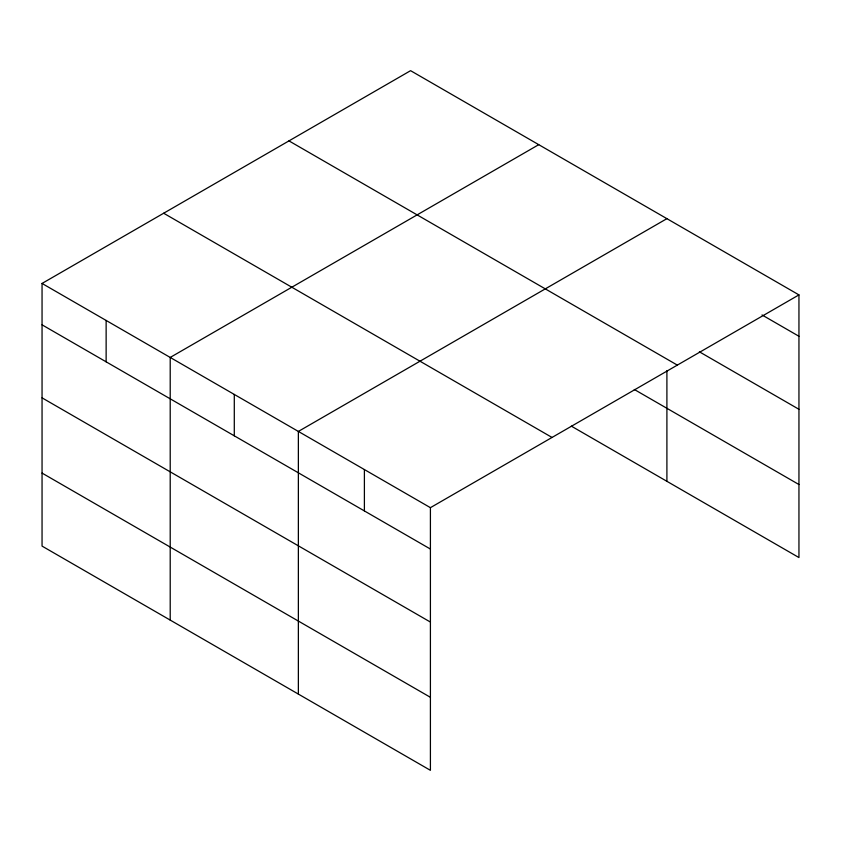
<?xml version="1.0" encoding="UTF-8"?>
<svg xmlns="http://www.w3.org/2000/svg" width="841" height="841" viewBox="0 0 841 841"><rect width="100%" height="100%" fill="white"/><g stroke="black" fill="none" stroke-linecap="round" stroke-linejoin="round"><path stroke-width="1.26" d="M430.413 622.067L430.413 507.67L42.05 283.449L42.05 546.103L430.413 770.324L430.413 622.067L42.05 397.846M571.354 426.145L798.95 557.551L798.95 294.897L410.587 70.676L42.05 283.449M538.745 144.663L170.208 357.436L170.208 620.101M666.902 218.66L298.366 431.433L298.366 694.088M430.413 507.67L798.95 294.897M762.02 314.944L798.95 336.274M699.355 351.79L798.95 409.294M288.968 140.889L677.331 365.11M634.303 389.478L798.95 484.532M163.669 213.236L552.032 437.446M42.05 324.826L430.413 549.047M42.05 473.084L430.413 697.305M666.902 370.681L666.902 481.315M364.395 469.551L364.395 510.929M234.292 394.44L234.292 435.817M106.134 320.442L106.134 361.819"/></g></svg>
